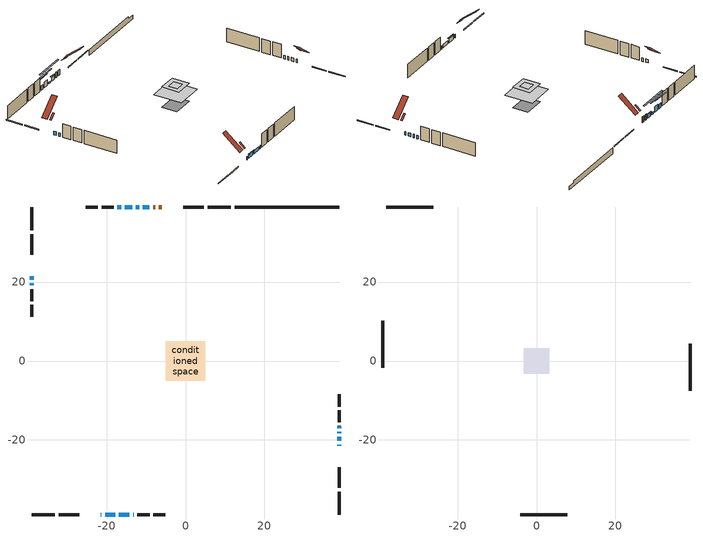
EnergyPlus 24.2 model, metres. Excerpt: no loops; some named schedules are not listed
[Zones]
conditioned space
 floor outside (Floor1 construction): -0.78,-0.78 -0.78,0.78 0.78,0.78 0.78,-0.78 z0.67
 floor adiabatic (AdiabaticFloorConstruction): -5.03,-5.03 -5.03,5.03 5.03,5.03 5.03,-5.03 z3.11
 floor foundation (Slab1 construction): -3.86,-2.79 -3.86,2.79 3.86,2.79 3.86,-2.79 z-1.4
 wall outside (RimJoist1 construction): 11.53,39.04 5.58,39.04 / -39.04,-39.04 -33.09,-39.04 / -39.04,39.04 -39.04,33.09 / 39.04,-39.04 39.04,-33.09 z0.67:0.97
 wall outside (RimJoist2 construction): 4.65,39.04 -0.6,39.04 / -32.16,-39.04 -26.91,-39.04 / -39.04,32.16 -39.04,26.91 / 39.04,-32.16 39.04,-26.91 z0.67:0.97
 wall outside (AdiabaticWallConstruction 1): -6.03,39.04 -6.77,39.04 / -7.69,39.04 -8.24,39.04 z0.67:2.7
 wall outside (AdiabaticWallConstruction): -21.48,-39.04 -21.31,-39.04 / 39.04,-21.48 39.04,-21.17 / -39.04,21.48 -39.04,20.61 / 39.04,-20.24 39.04,-19.22 / 39.04,-18.29 39.04,-17.99 / -16.89,-39.04 -14.21,-39.04 / -13.29,-39.04 -13.11,-39.04 / -39.04,19.68 -39.04,19.17 / 39.04,-17.06 39.04,-16.48 z0.67:1.89; -20.39,-39.04 -17.82,-39.04 z0.67:2.09; -9.16,39.04 -10.79,39.04 z0.67:2.12; -11.72,39.04 -12.61,39.04 z0.67:1.28; -13.54,39.04 -15.34,39.04 z0.67:2.7; -16.27,39.04 -17.26,39.04 z0.67:2.27
 wall outside (Wall1 construction): -18.19,39.04 -21.26,39.04 / -12.18,-39.04 -9.12,-39.04 / -39.04,18.24 -39.04,15.17 / 39.04,-15.55 39.04,-12.48 z0.67:5.55
 wall outside (Wall2 construction): -22.19,39.04 -25.27,39.04 / -8.19,-39.04 -5.1,-39.04 / -39.04,14.24 -39.04,11.16 / 39.04,-11.55 39.04,-8.47 z0.67:5.55
 wall foundation (FoundationWall1 construction): 12.46,39.04,-1.4 12.46,39.04,0.67 36.38,39.04,0.67 36.38,39.04,0 39.04,39.04,0 39.04,39.04,-1.4
 window (WindowConstruction 10): -21.48,-39.04 -21.32,-39.04 z0.67:1.89
 window (WindowConstruction 6): -20.39,-39.04 -17.82,-39.04 z0.67:2.09
 window (WindowConstruction 7): 39.04,-21.48 39.04,-21.17 z0.67:1.89
 window (WindowConstruction 8): -9.17,39.04 -10.79,39.04 z0.67:2.12
 window (WindowConstruction 9): -39.04,21.48 -39.04,20.61 z0.67:1.89
 window (WindowConstruction 12): 39.04,-20.24 39.04,-19.22 z0.67:1.89
 window (WindowConstruction 13): -11.72,39.04 -12.61,39.04 z0.67:1.28
 window (WindowConstruction 11): 39.04,-18.29 39.04,-17.99 z0.67:1.89
 window (WindowConstruction): -16.89,-39.04 -14.21,-39.04 z0.67:1.89
 window (WindowConstruction 1): -13.28,-39.04 -13.11,-39.04 z0.67:1.89
 window (WindowConstruction 2): -13.54,39.04 -15.34,39.04 z0.67:2.7
 window (WindowConstruction 3): -16.27,39.04 -17.26,39.04 z0.67:2.27
 window (WindowConstruction 4): -39.04,19.68 -39.04,19.17 z0.67:1.89
 window (WindowConstruction 5): 39.04,-17.06 39.04,-16.48 z0.67:1.89
 door (Door): -6.03,39.04 -6.77,39.04 z0.67:2.7
 door (Door 1): -7.7,39.04 -8.24,39.04 z0.67:2.7
 ceiling adiabatic (AdiabaticFloorConstruction): 5.03,-5.03 5.03,5.03 -5.03,5.03 -5.03,-5.03 z3.11
 roof outside (Roof3 construction): -5.1,39.04,5.55 -5.1,37.13,7.13 -4.48,37.13,7.13 -4.48,39.04,5.55; -22.41,-39.04,5.55 -22.41,-37.13,7.13 -23.03,-37.13,7.13 -23.03,-39.04,5.55; -39.04,22.41,5.55 -37.13,22.41,7.13 -37.13,23.03,7.13 -39.04,23.03,5.55; 39.04,-22.41,5.55 37.13,-22.41,7.13 37.13,-23.03,7.13 39.04,-23.03,5.55
attic - vented
 floor to conditioned space (Floor2 construction Reversed): -1.58,-1.58 -1.58,1.58 1.58,1.58 1.58,-1.58 z5.55
 floor to conditioned space (Floor3 construction Reversed): -3.17,-3.17 -3.17,3.17 3.17,3.17 3.17,-3.17 z5.55
 wall outside (Wall3 construction): -26.2,39.04 -38.11,39.04 / -4.18,-39.04 7.73,-39.04 / -39.04,10.23 -39.04,-1.68 / 39.04,-7.54 39.04,4.37 z0.67:5.55
 roof outside (Roof1 construction): -3.55,39.04,5.55 -3.55,32.82,10.72 -1.53,32.82,10.72 -1.53,39.04,5.55; -23.96,-39.04,5.55 -23.96,-32.82,10.72 -25.98,-32.82,10.72 -25.98,-39.04,5.55; -39.04,23.96,5.55 -32.82,23.96,10.72 -32.82,25.98,10.72 -39.04,25.98,5.55; 39.04,-23.96,5.55 32.82,-23.96,10.72 32.82,-25.98,10.72 39.04,-25.98,5.55
shading: -17.62,-39.04 -20.59,-39.04 -20.59,-39.45 -17.62,-39.45 z2.29; -10.99,39.04 -8.96,39.04 -8.96,39.45 -10.99,39.45 z2.32; -17.84,39.04 -6.49,39.04 -6.49,39.45 -17.84,39.45 z6.51; -17.98,39.04 -10.9,39.04 -10.9,39.45 -17.98,39.45 z5.34; -19.9,39.04 -13.63,39.04 -13.63,39.45 -19.9,39.45 z4.91
[Building]
Building 1: Terrain=Suburbs
[Site:Location]
Erieau AUT_ON: Latitude {deg}=42.25; Longitude {deg}=-81.9; Time Zone {hr}=-5; Elevation {m}=178; Keep Site Location Information=Yes
[Site:GroundTemperature:Shallow]
5.2292, 3.30147, 3.1471, 4.0619, 7.73432, 11.3896, 14.5586, 16.5661, 16.7366, 15.1039, 12.0157, 8.47254
[Site:WaterMainsTemperature]
Calculation Method=Schedule; Temperature Schedule=mains temperature schedule
[Material] Roughness=Rough; Thermal Absorptance=0.9
Name | Thickness {m} | Conductivity {W/m-K} | Density {kg/m3} | Specific Heat {J/kg-K} | Solar Absorptance | Visible Absorptance
asphalt or fiberglass shingles | 0.00635 | 0.162714 | 1121.4 | 1465.45 | 0.4 | 0.4
ceiling loosefill ins | 0.169333 | 0.0480833 | 16.02 | 1046.75 | 0.7 | 0.7
ceiling loosefill ins 1 | 0.423333 | 0.0480833 | 16.02 | 1046.75 | 0.7 | 0.7
ceiling stud and cavity | 0.1397 | 0.293839 | 65.682 | 1177.47 | 0.7 | 0.7
ceiling stud and cavity 1 | 0.1397 | 0.196865 | 65.682 | 1177.47 | 0.7 | 0.7
concrete 4.0 in. | 0.1016 | 1.803125 | 2242.8 | 837.4 | 0.7 | 0.7
concrete 8.0 in. | 0.2032 | 1.803125 | 2242.8 | 837.4 | 0.7 | 0.7
door material | 0.04445 | 0.0639163 | 512.64 | 1214.23 | 0.7 | 0.7
door material 1 | 0.04445 | 0.188738 | 512.64 | 1214.23 | 0.7 | 0.7
exterior vertical ins | 0.0598505 | 0.029427 | 32.04 | 1214.23 | 0.7 | 0.7
floor covering | 0.0127 | 0.0433444 | 54.468 | 1339.84 | 0.6 | 0.6
floor rigid ins; wall rigid ins | 0.512978 | 0.029427 | 32.04 | 1214.23 | 0.7 | 0.7
floor stud and cavity | 0.1397 | 0.414952 | 92.3553 | 1139.71 | 0.7 | 0.7
floor stud and cavity 1 | 0.1397 | 1.75129 | 37.0049 | 1207.88 | 0.7 | 0.7
furniture material conditioned space 1 | 0.1524 | 0.115458 | 640.8 | 1214.23 | 0.6 | 0.6
gypsum board | 0.0127 | 0.160291 | 801 | 837.4 | 0.6 | 0.6
gypsum board 1 | 0.0127 | 0.160291 | 801 | 837.4 | 0.7 | 0.7
osb sheathing 0.5 in. | 0.0127 | 0.115458 | 512.64 | 1214.23 | 0.7 | 0.7
osb sheathing 0.75 in. | 0.01905 | 0.115458 | 512.64 | 1214.23 | 0.7 | 0.7
osb sheathing 2.0 in. | 0.0508 | 0.115458 | 512.64 | 1214.23 | 0.7 | 0.7
rim joist rigid ins | 0.103632 | 0.029427 | 32.04 | 1214.23 | 0.7 | 0.7
rim joist stud and cavity | 0.0508 | 0.177588 | 50.32683 | 1063.81 | 0.6 | 0.6
rim joist stud and cavity 1 | 0.0508 | 0.501043 | 125.044 | 1163.47 | 0.6 | 0.6
roof stud and cavity | 0.0889 | 3.13264 | 78.34581 | 1123.46 | 0.7 | 0.7
wall stud and cavity | 0.1397 | 0.702165 | 139.0536 | 1170.24 | 0.7 | 0.7
wall stud and cavity 1 | 0.1397 | 0.0911936 | 139.0536 | 1170.24 | 0.7 | 0.7
wall stud and cavity 2 | 0.0889 | 6.1454 | 50.32683 | 1063.81 | 0.6 | 0.6
wall stud and cavity 3 | 0.0889 | 0.380278 | 52.3479 | 1209.89 | 0.7 | 0.7
wall stud and cavity 4 | 0.0889 | 0.391764 | 83.0341 | 1211.67 | 0.7 | 0.7
wood siding | 0.0254 | 0.102417 | 544.68 | 1172.36 | 0.84 | 0.84
wood siding 1 | 0.00254 | 0.102417 | 544.68 | 1172.36 | 0.84 | 0.84
wood siding 2; wood siding 3; wood siding 4 | 0.0254 | 0.102417 | 544.68 | 1172.36 | 0.7 | 0.7
[WindowMaterial:SimpleGlazingSystem]
Name | U-Factor {W/m2-K} | Solar Heat Gain Coefficient
WindowMaterial | 2.04805 | 0.61
WindowMaterial 1 | 2.4881 | 0.48
WindowMaterial 10 | 1.79595 | 0.45
WindowMaterial 11 | 5.19423 | 0.65
WindowMaterial 12 | 2.16843 | 0.44
WindowMaterial 13 | 2.52274 | 0.43
WindowMaterial 2 | 4.224432 | 0.68
WindowMaterial 3 | 2.25814 | 0.54
WindowMaterial 4 | 2.532388 | 0.41
WindowMaterial 5 | 2.44835 | 0.46
WindowMaterial 6 | 1.967427 | 0.65
WindowMaterial 7 | 5.87162 | 0.52
WindowMaterial 8 | 2.09178 | 0.59
WindowMaterial 9 | 2.26098 | 0.53
[Construction]
AdiabaticFloorConstruction: floor stud and cavity 1, floor rigid ins, osb sheathing 0.75 in., floor covering
AdiabaticWallConstruction: wood siding 3, wall rigid ins, wall stud and cavity 3, gypsum board
AdiabaticWallConstruction 1: wood siding 4, wall rigid ins, wall stud and cavity 3, gypsum board
Door: door material
Door 1: door material 1
Floor1 construction: floor stud and cavity, osb sheathing 0.75 in., floor covering
Floor2 construction Reversed: gypsum board, ceiling stud and cavity, ceiling loosefill ins
Floor3 construction Reversed: gypsum board, ceiling stud and cavity 1, ceiling loosefill ins 1
FoundationWall1 construction: concrete 8.0 in., gypsum board 1
furniture construction conditioned space 1: furniture material conditioned space 1
PartitionWallConstruction: gypsum board, wall stud and cavity 4, gypsum board
RimJoist1 construction: wood siding 2, rim joist stud and cavity
RimJoist2 construction: wood siding 2, rim joist rigid ins, osb sheathing 2.0 in., rim joist stud and cavity 1
Roof1 construction: asphalt or fiberglass shingles
Roof3 construction: asphalt or fiberglass shingles, osb sheathing 0.5 in., roof stud and cavity, gypsum board
Slab1 construction: concrete 4.0 in.
Wall1 construction: wood siding, osb sheathing 0.5 in., wall stud and cavity, gypsum board
Wall2 construction: wood siding, osb sheathing 0.5 in., wall stud and cavity 1, gypsum board
Wall3 construction: wood siding 1, wall stud and cavity 2
WindowConstruction: WindowMaterial
WindowConstruction 1: WindowMaterial 1
WindowConstruction 10: WindowMaterial 10
WindowConstruction 11: WindowMaterial 11
WindowConstruction 12: WindowMaterial 12
WindowConstruction 13: WindowMaterial 13
WindowConstruction 2: WindowMaterial 2
WindowConstruction 3: WindowMaterial 3
WindowConstruction 4: WindowMaterial 4
WindowConstruction 5: WindowMaterial 5
WindowConstruction 6: WindowMaterial 6
WindowConstruction 7: WindowMaterial 7
WindowConstruction 8: WindowMaterial 8
WindowConstruction 9: WindowMaterial 9
[Zone] Multiplier=1; Part of Total Floor Area=Yes
Name | Volume {m3}
attic - vented | 38.0178
conditioned space | 362
[Space]
Name | Zone | Volume {m3}
attic - vented 1 | attic - vented | 38.0178
conditioned space 1 | conditioned space | 362
[ZoneInfiltration:EffectiveLeakageArea]
infil attic - vented 1: Zone or Space=attic - vented 1; Schedule=Always On Discrete; Effective Air Leakage Area {cm2}=2412.48; Stack Coefficient=0.000699202; Wind Coefficient=1.78658e-05
[ZoneMixing]
whole house fan mix: Zone or Space=attic - vented; Schedule=Always On Continuous; Design Flow Rate Calculation Method=Flow/Zone; Design Flow Rate {m3/s}=0; Source Zone or Space=conditioned space
[SurfaceProperty:ExposedFoundationPerimeter]
Slab1: Exposed Perimeter Calculation Method=TotalExposedPerimeter; Total Exposed Perimeter {m}=26.58
[InternalMass] Zone or ZoneList=conditioned space; Space or SpaceList=conditioned space 1
Name | Construction | Surface Area {m2}
furniture mass conditioned space 1 | furniture construction conditioned space 1 | 58.6239
partition wall mass | PartitionWallConstruction | 146.56
[Lights]
interior lighting: Zone or ZoneList or Space or SpaceList=conditioned space 1; Schedule=interior lighting schedule; Design Level Calculation Method=LightingLevel; Lighting Level {W}=343.2; Return Air Fraction=0; Fraction Radiant=0.6; Fraction Visible=0.2; Fraction Replaceable=1
[People]
occupants: Zone or ZoneList or Space or SpaceList=conditioned space 1; Number of People Schedule=occupants schedule; Number of People Calculation Method=People; Number of People=3; Fraction Radiant=0.314171; Sensible Heat Fraction=0.56303; Activity Level Schedule=occupants activity schedule; Carbon Dioxide Generation Rate {m3/s-W}=0; Enable ASHRAE 55 Comfort Warnings=No; Mean Radiant Temperature Calculation Type=EnclosureAveraged
[ElectricEquipment] Zone or ZoneList or Space or SpaceList=conditioned space 1; Design Level Calculation Method=EquipmentLevel
Name | Schedule | Design Level {W} | Fraction Latent | Fraction Radiant | Fraction Lost
clothes dryer | clothes dryer schedule | 140.772 | 0.015 | 0.081 | 0.85
clothes washer | clothes washer schedule | 32.1985 | 0.03 | 0.162 | 0.7
cooking range | cooking range schedule | 215.147 | 0.08 | 0.432 | 0.2
dishwasher | dishwasher schedule | 66.8632 | 0.3 | 0.18 | 0.4
fridge | fridge schedule | 72.9452 | 0 | 0.6 | 0
mech vent bath fan 0 | mech vent bath fan 0 schedule | 50.2 | 0 | 0 | 1
mech vent house fan | mech vent house fan schedule | 0 | 0 | 0 | 1
mech vent house fan cfis | mech vent house fan cfis schedule | 0 | 0 | 0 | 0
misc plug loads | misc plug loads schedule | 494.7 | 0.045 | 0.513 | 0.1
whole house fan | Always On Discrete | 0 | 0 | 0 | 1
[OtherEquipment] Zone or ZoneList or Space or SpaceList=conditioned space 1; Design Level Calculation Method=EquipmentLevel
Name | Fuel Type | Schedule | Design Level {W} | Fraction Latent | Fraction Radiant | Fraction Lost
clothes dryer 1 | Electricity | clothes dryer schedule | 0 | 0.015 | 0.081 | 0.85
cooking range 1 | Electricity | cooking range schedule | 0 | 0.08 | 0.432 | 0.2
general water use latent | None | general water use schedule | 62.594 | 1 | 0 | 0
general water use sensible | None | general water use schedule | -61.6891 | 0 | 0.6 | 0
mech vent house fan latent load | None | Always On Discrete | 0 | 1 | 0 | 0
mech vent house fan sensible load | None | Always On Discrete | 0 | 0 | 0 | 0
water heater energy adjustment1 | NaturalGas | Always On Discrete | 0.01 | 0 | 0 | 1
[ZoneInfiltration:DesignFlowRate] Zone or ZoneList or Space or SpaceList=conditioned space 1; Schedule=Always On Discrete; Design Flow Rate Calculation Method=Flow/Zone; Design Flow Rate {m3/s}=0
infil flow; natural vent flow; whole house fan flow
[Foundation:Kiva]
Foundation Kiva 1: Initial Indoor Air Temperature {C}=18; Wall Height Above Grade {m}=0.669981; Wall Depth Below Slab {m}=0.2032; Custom Block Material Name 1=exterior vertical ins; Custom Block Depth 1 {m}=2.06999; Custom Block X Position 1 {m}=0.2159; Custom Block Z Position 1 {m}=0
[Foundation:Kiva:Settings]
Soil Conductivity {W/m-K}=0.849921; Soil Density {kg/m3}=1842.3; Soil Specific Heat {J/kg-K}=418.7; Ground Solar Absorptivity=0.9; Ground Thermal Absorptivity=0.9; Ground Surface Roughness {m}=0.03; Far-Field Width {m}=40; Deep-Ground Boundary Condition=ZeroFlux; Deep-Ground Depth {m}=40; Minimum Cell Dimension {m}=0.2; Maximum Cell Growth Coefficient=3; Simulation Timestep=Timestep
[Exterior:Lights]
exterior lighting: Schedule=exterior lighting schedule; Design Level {W}=75.6
[Schedule:Constant]
Name | Hourly Value
Always On Continuous; mech vent house fan schedule; mech vent house fan cfis schedule; Always On Discrete | 1
occupants activity schedule | 117.228
fridge schedule | 0
[Schedule:Week:Daily]
interior lighting schedule Week Rule - Jan1-Jan27: interior lighting schedule day, interior lighting schedule day, interior lighting schedule day, interior lighting schedule day, interior lighting schedule day, interior lighting schedule day, interior lighting schedule day, interior lighting schedule default day, interior lighting schedule default day, interior lighting schedule default day, interior lighting schedule default day, interior lighting schedule default day
interior lighting schedule Week Rule - Jan28-Feb3: interior lighting schedule day, interior lighting schedule day, interior lighting schedule day, interior lighting schedule day, interior lighting schedule day 1, interior lighting schedule day 1, interior lighting schedule day 1, interior lighting schedule default day, interior lighting schedule default day, interior lighting schedule default day, interior lighting schedule default day, interior lighting schedule default day
interior lighting schedule Week Rule - Feb4-Feb24: interior lighting schedule day 1, interior lighting schedule day 1, interior lighting schedule day 1, interior lighting schedule day 1, interior lighting schedule day 1, interior lighting schedule day 1, interior lighting schedule day 1, interior lighting schedule default day, interior lighting schedule default day, interior lighting schedule default day, interior lighting schedule default day, interior lighting schedule default day
interior lighting schedule Week Rule - Feb25-Mar3: interior lighting schedule day 1, interior lighting schedule day 1, interior lighting schedule day 1, interior lighting schedule day 1, interior lighting schedule day 2, interior lighting schedule day 2, interior lighting schedule day 2, interior lighting schedule default day, interior lighting schedule default day, interior lighting schedule default day, interior lighting schedule default day, interior lighting schedule default day
interior lighting schedule Week Rule - Mar4-Mar31: interior lighting schedule day 2, interior lighting schedule day 2, interior lighting schedule day 2, interior lighting schedule day 2, interior lighting schedule day 2, interior lighting schedule day 2, interior lighting schedule day 2, interior lighting schedule default day, interior lighting schedule default day, interior lighting schedule default day, interior lighting schedule default day, interior lighting schedule default day
interior lighting schedule Week Rule - Apr1-Apr28: interior lighting schedule day 3, interior lighting schedule day 3, interior lighting schedule day 3, interior lighting schedule day 3, interior lighting schedule day 3, interior lighting schedule day 3, interior lighting schedule day 3, interior lighting schedule default day, interior lighting schedule default day, interior lighting schedule default day, interior lighting schedule default day, interior lighting schedule default day
interior lighting schedule Week Rule - Apr29-May5: interior lighting schedule day 3, interior lighting schedule day 3, interior lighting schedule day 4, interior lighting schedule day 4, interior lighting schedule day 4, interior lighting schedule day 4, interior lighting schedule day 4, interior lighting schedule default day, interior lighting schedule default day, interior lighting schedule default day, interior lighting schedule default day, interior lighting schedule default day
interior lighting schedule Week Rule - May6-May26: interior lighting schedule day 4, interior lighting schedule day 4, interior lighting schedule day 4, interior lighting schedule day 4, interior lighting schedule day 4, interior lighting schedule day 4, interior lighting schedule day 4, interior lighting schedule default day, interior lighting schedule default day, interior lighting schedule default day, interior lighting schedule default day, interior lighting schedule default day
interior lighting schedule Week Rule - May27-Jun2: interior lighting schedule day 4, interior lighting schedule day 4, interior lighting schedule day 4, interior lighting schedule day 4, interior lighting schedule day 4, interior lighting schedule day 5, interior lighting schedule day 5, interior lighting schedule default day, interior lighting schedule default day, interior lighting schedule default day, interior lighting schedule default day, interior lighting schedule default day
interior lighting schedule Week Rule - Jun3-Jun30: interior lighting schedule day 5, interior lighting schedule day 5, interior lighting schedule day 5, interior lighting schedule day 5, interior lighting schedule day 5, interior lighting schedule day 5, interior lighting schedule day 5, interior lighting schedule default day, interior lighting schedule default day, interior lighting schedule default day, interior lighting schedule default day, interior lighting schedule default day
interior lighting schedule Week Rule - Jul1-Jul28: interior lighting schedule day 6, interior lighting schedule day 6, interior lighting schedule day 6, interior lighting schedule day 6, interior lighting schedule day 6, interior lighting schedule day 6, interior lighting schedule day 6, interior lighting schedule default day, interior lighting schedule default day, interior lighting schedule default day, interior lighting schedule default day, interior lighting schedule default day
interior lighting schedule Week Rule - Jul29-Aug4: interior lighting schedule day 6, interior lighting schedule day 6, interior lighting schedule day 6, interior lighting schedule day 7, interior lighting schedule day 7, interior lighting schedule day 7, interior lighting schedule day 7, interior lighting schedule default day, interior lighting schedule default day, interior lighting schedule default day, interior lighting schedule default day, interior lighting schedule default day
interior lighting schedule Week Rule - Aug5-Aug25: interior lighting schedule day 7, interior lighting schedule day 7, interior lighting schedule day 7, interior lighting schedule day 7, interior lighting schedule day 7, interior lighting schedule day 7, interior lighting schedule day 7, interior lighting schedule default day, interior lighting schedule default day, interior lighting schedule default day, interior lighting schedule default day, interior lighting schedule default day
interior lighting schedule Week Rule - Aug26-Sep1: interior lighting schedule day 7, interior lighting schedule day 7, interior lighting schedule day 7, interior lighting schedule day 7, interior lighting schedule day 7, interior lighting schedule day 7, interior lighting schedule day 8, interior lighting schedule default day, interior lighting schedule default day, interior lighting schedule default day, interior lighting schedule default day, interior lighting schedule default day
interior lighting schedule Week Rule - Sep2-Sep29: interior lighting schedule day 8, interior lighting schedule day 8, interior lighting schedule day 8, interior lighting schedule day 8, interior lighting schedule day 8, interior lighting schedule day 8, interior lighting schedule day 8, interior lighting schedule default day, interior lighting schedule default day, interior lighting schedule default day, interior lighting schedule default day, interior lighting schedule default day
interior lighting schedule Week Rule - Sep30-Oct6: interior lighting schedule day 8, interior lighting schedule day 9, interior lighting schedule day 9, interior lighting schedule day 9, interior lighting schedule day 9, interior lighting schedule day 9, interior lighting schedule day 9, interior lighting schedule default day, interior lighting schedule default day, interior lighting schedule default day, interior lighting schedule default day, interior lighting schedule default day
interior lighting schedule Week Rule - Oct7-Oct27: interior lighting schedule day 9, interior lighting schedule day 9, interior lighting schedule day 9, interior lighting schedule day 9, interior lighting schedule day 9, interior lighting schedule day 9, interior lighting schedule day 9, interior lighting schedule default day, interior lighting schedule default day, interior lighting schedule default day, interior lighting schedule default day, interior lighting schedule default day
interior lighting schedule Week Rule - Oct28-Nov3: interior lighting schedule day 9, interior lighting schedule day 9, interior lighting schedule day 9, interior lighting schedule day 9, interior lighting schedule day 10, interior lighting schedule day 10, interior lighting schedule day 10, interior lighting schedule default day, interior lighting schedule default day, interior lighting schedule default day, interior lighting schedule default day, interior lighting schedule default day
interior lighting schedule Week Rule - Nov4-Nov24: interior lighting schedule day 10, interior lighting schedule day 10, interior lighting schedule day 10, interior lighting schedule day 10, interior lighting schedule day 10, interior lighting schedule day 10, interior lighting schedule day 10, interior lighting schedule default day, interior lighting schedule default day, interior lighting schedule default day, interior lighting schedule default day, interior lighting schedule default day
interior lighting schedule Week Rule - Nov25-Dec1: interior lighting schedule day 10, interior lighting schedule day 10, interior lighting schedule day 10, interior lighting schedule day 10, interior lighting schedule day 10, interior lighting schedule day 10, interior lighting schedule day 11, interior lighting schedule default day, interior lighting schedule default day, interior lighting schedule default day, interior lighting schedule default day, interior lighting schedule default day
interior lighting schedule Week Rule - Dec2-Dec31: interior lighting schedule day 11, interior lighting schedule day 11, interior lighting schedule day 11, interior lighting schedule day 11, interior lighting schedule day 11, interior lighting schedule day 11, interior lighting schedule day 11, interior lighting schedule default day, interior lighting schedule default day, interior lighting schedule default day, interior lighting schedule default day, interior lighting schedule default day
occupants schedule Week Rule - Jan1-Dec31: occupants schedule day, occupants schedule day, occupants schedule day, occupants schedule day, occupants schedule day, occupants schedule day, occupants schedule day, occupants schedule default day, occupants schedule default day, occupants schedule default day, occupants schedule default day, occupants schedule default day
clothes dryer schedule Week Rule - Jan1-Dec31: clothes dryer schedule day, clothes dryer schedule day, clothes dryer schedule day, clothes dryer schedule day, clothes dryer schedule day, clothes dryer schedule day, clothes dryer schedule day, clothes dryer schedule default day, clothes dryer schedule default day, clothes dryer schedule default day, clothes dryer schedule default day, clothes dryer schedule default day
clothes washer schedule Week Rule - Jan1-Dec31: clothes washer schedule day, clothes washer schedule day, clothes washer schedule day, clothes washer schedule day, clothes washer schedule day, clothes washer schedule day, clothes washer schedule day, clothes washer schedule default day, clothes washer schedule default day, clothes washer schedule default day, clothes washer schedule default day, clothes washer schedule default day
cooking range schedule Week Rule - Jan1-Dec31: cooking range schedule day, cooking range schedule day, cooking range schedule day, cooking range schedule day, cooking range schedule day, cooking range schedule day, cooking range schedule day, cooking range schedule default day, cooking range schedule default day, cooking range schedule default day, cooking range schedule default day, cooking range schedule default day
dishwasher schedule Week Rule - Jan1-Dec31: dishwasher schedule day, dishwasher schedule day, dishwasher schedule day, dishwasher schedule day, dishwasher schedule day, dishwasher schedule day, dishwasher schedule day, dishwasher schedule default day, dishwasher schedule default day, dishwasher schedule default day, dishwasher schedule default day, dishwasher schedule default day
mech vent bath fan 0 schedule Week Rule - Jan1-Dec31: mech vent bath fan 0 schedule day, mech vent bath fan 0 schedule day, mech vent bath fan 0 schedule day, mech vent bath fan 0 schedule day, mech vent bath fan 0 schedule day, mech vent bath fan 0 schedule day, mech vent bath fan 0 schedule day, mech vent bath fan 0 schedule default day, mech vent bath fan 0 schedule default day, mech vent bath fan 0 schedule default day, mech vent bath fan 0 schedule default day, mech vent bath fan 0 schedule default day
misc plug loads schedule Week Rule - Jan1-Dec31: misc plug loads schedule day, misc plug loads schedule day, misc plug loads schedule day, misc plug loads schedule day, misc plug loads schedule day, misc plug loads schedule day, misc plug loads schedule day, misc plug loads schedule default day, misc plug loads schedule default day, misc plug loads schedule default day, misc plug loads schedule default day, misc plug loads schedule default day
general water use schedule Week Rule - Jan1-Dec31: general water use schedule day, general water use schedule day, general water use schedule day, general water use schedule day, general water use schedule day, general water use schedule day, general water use schedule day, general water use schedule default day, general water use schedule default day, general water use schedule default day, general water use schedule default day, general water use schedule default day
exterior lighting schedule Week Rule - Jan1-Jan27: exterior lighting schedule day, exterior lighting schedule day, exterior lighting schedule day, exterior lighting schedule day, exterior lighting schedule day, exterior lighting schedule day, exterior lighting schedule day, exterior lighting schedule default day, exterior lighting schedule default day, exterior lighting schedule default day, exterior lighting schedule default day, exterior lighting schedule default day
exterior lighting schedule Week Rule - Jan28-Feb3: exterior lighting schedule day, exterior lighting schedule day, exterior lighting schedule day, exterior lighting schedule day, exterior lighting schedule day 1, exterior lighting schedule day 1, exterior lighting schedule day 1, exterior lighting schedule default day, exterior lighting schedule default day, exterior lighting schedule default day, exterior lighting schedule default day, exterior lighting schedule default day
exterior lighting schedule Week Rule - Feb4-Feb24: exterior lighting schedule day 1, exterior lighting schedule day 1, exterior lighting schedule day 1, exterior lighting schedule day 1, exterior lighting schedule day 1, exterior lighting schedule day 1, exterior lighting schedule day 1, exterior lighting schedule default day, exterior lighting schedule default day, exterior lighting schedule default day, exterior lighting schedule default day, exterior lighting schedule default day
exterior lighting schedule Week Rule - Feb25-Mar3: exterior lighting schedule day 1, exterior lighting schedule day 1, exterior lighting schedule day 1, exterior lighting schedule day 1, exterior lighting schedule day 2, exterior lighting schedule day 2, exterior lighting schedule day 2, exterior lighting schedule default day, exterior lighting schedule default day, exterior lighting schedule default day, exterior lighting schedule default day, exterior lighting schedule default day
exterior lighting schedule Week Rule - Mar4-Mar31: exterior lighting schedule day 2, exterior lighting schedule day 2, exterior lighting schedule day 2, exterior lighting schedule day 2, exterior lighting schedule day 2, exterior lighting schedule day 2, exterior lighting schedule day 2, exterior lighting schedule default day, exterior lighting schedule default day, exterior lighting schedule default day, exterior lighting schedule default day, exterior lighting schedule default day
exterior lighting schedule Week Rule - Apr1-Apr28: exterior lighting schedule day 3, exterior lighting schedule day 3, exterior lighting schedule day 3, exterior lighting schedule day 3, exterior lighting schedule day 3, exterior lighting schedule day 3, exterior lighting schedule day 3, exterior lighting schedule default day, exterior lighting schedule default day, exterior lighting schedule default day, exterior lighting schedule default day, exterior lighting schedule default day
exterior lighting schedule Week Rule - Apr29-May5: exterior lighting schedule day 3, exterior lighting schedule day 3, exterior lighting schedule day 4, exterior lighting schedule day 4, exterior lighting schedule day 4, exterior lighting schedule day 4, exterior lighting schedule day 4, exterior lighting schedule default day, exterior lighting schedule default day, exterior lighting schedule default day, exterior lighting schedule default day, exterior lighting schedule default day
exterior lighting schedule Week Rule - May6-May26: exterior lighting schedule day 4, exterior lighting schedule day 4, exterior lighting schedule day 4, exterior lighting schedule day 4, exterior lighting schedule day 4, exterior lighting schedule day 4, exterior lighting schedule day 4, exterior lighting schedule default day, exterior lighting schedule default day, exterior lighting schedule default day, exterior lighting schedule default day, exterior lighting schedule default day
exterior lighting schedule Week Rule - May27-Jun2: exterior lighting schedule day 4, exterior lighting schedule day 4, exterior lighting schedule day 4, exterior lighting schedule day 4, exterior lighting schedule day 4, exterior lighting schedule day 5, exterior lighting schedule day 5, exterior lighting schedule default day, exterior lighting schedule default day, exterior lighting schedule default day, exterior lighting schedule default day, exterior lighting schedule default day
exterior lighting schedule Week Rule - Jun3-Jun30: exterior lighting schedule day 5, exterior lighting schedule day 5, exterior lighting schedule day 5, exterior lighting schedule day 5, exterior lighting schedule day 5, exterior lighting schedule day 5, exterior lighting schedule day 5, exterior lighting schedule default day, exterior lighting schedule default day, exterior lighting schedule default day, exterior lighting schedule default day, exterior lighting schedule default day
exterior lighting schedule Week Rule - Jul1-Jul28: exterior lighting schedule day 6, exterior lighting schedule day 6, exterior lighting schedule day 6, exterior lighting schedule day 6, exterior lighting schedule day 6, exterior lighting schedule day 6, exterior lighting schedule day 6, exterior lighting schedule default day, exterior lighting schedule default day, exterior lighting schedule default day, exterior lighting schedule default day, exterior lighting schedule default day
exterior lighting schedule Week Rule - Jul29-Aug4: exterior lighting schedule day 6, exterior lighting schedule day 6, exterior lighting schedule day 6, exterior lighting schedule day 7, exterior lighting schedule day 7, exterior lighting schedule day 7, exterior lighting schedule day 7, exterior lighting schedule default day, exterior lighting schedule default day, exterior lighting schedule default day, exterior lighting schedule default day, exterior lighting schedule default day
exterior lighting schedule Week Rule - Aug5-Aug25: exterior lighting schedule day 7, exterior lighting schedule day 7, exterior lighting schedule day 7, exterior lighting schedule day 7, exterior lighting schedule day 7, exterior lighting schedule day 7, exterior lighting schedule day 7, exterior lighting schedule default day, exterior lighting schedule default day, exterior lighting schedule default day, exterior lighting schedule default day, exterior lighting schedule default day
exterior lighting schedule Week Rule - Aug26-Sep1: exterior lighting schedule day 7, exterior lighting schedule day 7, exterior lighting schedule day 7, exterior lighting schedule day 7, exterior lighting schedule day 7, exterior lighting schedule day 7, exterior lighting schedule day 8, exterior lighting schedule default day, exterior lighting schedule default day, exterior lighting schedule default day, exterior lighting schedule default day, exterior lighting schedule default day
exterior lighting schedule Week Rule - Sep2-Sep29: exterior lighting schedule day 8, exterior lighting schedule day 8, exterior lighting schedule day 8, exterior lighting schedule day 8, exterior lighting schedule day 8, exterior lighting schedule day 8, exterior lighting schedule day 8, exterior lighting schedule default day, exterior lighting schedule default day, exterior lighting schedule default day, exterior lighting schedule default day, exterior lighting schedule default day
[Schedule:Year]
interior lighting schedule: interior lighting schedule Week Rule - Jan1-Jan27, 1, 1, 1, 27, interior lighting schedule Week Rule - Jan28-Feb3, 1, 28, 2, 3, interior lighting schedule Week Rule - Feb4-Feb24, 2, 4, 2, 24, interior lighting schedule Week Rule - Feb25-Mar3, 2, 25, 3, 3, interior lighting schedule Week Rule - Mar4-Mar31, 3, 4, 3, 31, interior lighting schedule Week Rule - Apr1-Apr28, 4, 1, 4, 28, interior lighting schedule Week Rule - Apr29-May5, 4, 29, 5, 5, interior lighting schedule Week Rule - May6-May26, 5, 6, 5, 26, interior lighting schedule Week Rule - May27-Jun2, 5, 27, 6, 2, interior lighting schedule Week Rule - Jun3-Jun30, 6, 3, 6, 30, interior lighting schedule Week Rule - Jul1-Jul28, 7, 1, 7, 28, interior lighting schedule Week Rule - Jul29-Aug4, 7, 29, 8, 4, interior lighting schedule Week Rule - Aug5-Aug25, 8, 5, 8, 25, interior lighting schedule Week Rule - Aug26-Sep1, 8, 26, 9, 1, interior lighting schedule Week Rule - Sep2-Sep29, 9, 2, 9, 29, interior lighting schedule Week Rule - Sep30-Oct6, 9, 30, 10, 6, interior lighting schedule Week Rule - Oct7-Oct27, 10, 7, 10, 27, interior lighting schedule Week Rule - Oct28-Nov3, 10, 28, 11, 3, interior lighting schedule Week Rule - Nov4-Nov24, 11, 4, 11, 24, interior lighting schedule Week Rule - Nov25-Dec1, 11, 25, 12, 1, interior lighting schedule Week Rule - Dec2-Dec31, 12, 2, 12, 31
occupants schedule: occupants schedule Week Rule - Jan1-Dec31, 1, 1, 12, 31
clothes dryer schedule: clothes dryer schedule Week Rule - Jan1-Dec31, 1, 1, 12, 31
clothes washer schedule: clothes washer schedule Week Rule - Jan1-Dec31, 1, 1, 12, 31
cooking range schedule: cooking range schedule Week Rule - Jan1-Dec31, 1, 1, 12, 31
dishwasher schedule: dishwasher schedule Week Rule - Jan1-Dec31, 1, 1, 12, 31
mech vent bath fan 0 schedule: mech vent bath fan 0 schedule Week Rule - Jan1-Dec31, 1, 1, 12, 31
misc plug loads schedule: misc plug loads schedule Week Rule - Jan1-Dec31, 1, 1, 12, 31
general water use schedule: general water use schedule Week Rule - Jan1-Dec31, 1, 1, 12, 31
exterior lighting schedule: exterior lighting schedule Week Rule - Jan1-Jan27, 1, 1, 1, 27, exterior lighting schedule Week Rule - Jan28-Feb3, 1, 28, 2, 3, exterior lighting schedule Week Rule - Feb4-Feb24, 2, 4, 2, 24, exterior lighting schedule Week Rule - Feb25-Mar3, 2, 25, 3, 3, exterior lighting schedule Week Rule - Mar4-Mar31, 3, 4, 3, 31, exterior lighting schedule Week Rule - Apr1-Apr28, 4, 1, 4, 28, exterior lighting schedule Week Rule - Apr29-May5, 4, 29, 5, 5, exterior lighting schedule Week Rule - May6-May26, 5, 6, 5, 26, exterior lighting schedule Week Rule - May27-Jun2, 5, 27, 6, 2, exterior lighting schedule Week Rule - Jun3-Jun30, 6, 3, 6, 30, exterior lighting schedule Week Rule - Jul1-Jul28, 7, 1, 7, 28, exterior lighting schedule Week Rule - Jul29-Aug4, 7, 29, 8, 4, exterior lighting schedule Week Rule - Aug5-Aug25, 8, 5, 8, 25, exterior lighting schedule Week Rule - Aug26-Sep1, 8, 26, 9, 1, exterior lighting schedule Week Rule - Sep2-Sep29, 9, 2, 9, 29, exterior lighting schedule Week Rule - Sep30-Oct6, 9, 30, 10, 6, exterior lighting schedule Week Rule - Oct7-Oct27, 10, 7, 10, 27, exterior lighting schedule Week Rule - Oct28-Nov3, 10, 28, 11, 3, exterior lighting schedule Week Rule - Nov4-Nov24, 11, 4, 11, 24, exterior lighting schedule Week Rule - Nov25-Dec1, 11, 25, 12, 1, exterior lighting schedule Week Rule - Dec2-Dec31, 12, 2, 12, 31
[Schedule:Compact]
mains temperature schedule: Through: 01/01, For: AllDays, Until: 24:00, 8.89333, Through: 01/02, For: AllDays, Until: 24:00, 8.82722, Through: 01/03, For: AllDays, Until: 24:00, 8.76167, Through: 01/04, For: AllDays, Until: 24:00, 8.69778, Through: 01/05, For: AllDays, Until: 24:00, 8.635, Through: 01/06, For: AllDays, Until: 24:00, 8.57333, Through: 01/07, For: AllDays, Until: 24:00, 8.51333, Through: 01/08, For: AllDays, Until: 24:00, 8.455, Through: 01/09, For: AllDays, Until: 24:00, 8.39778, Through: 01/10, For: AllDays, Until: 24:00, 8.34167, Through: 01/11, For: AllDays, Until: 24:00, 8.28722, Through: 01/12, For: AllDays, Until: 24:00, 8.23444, Through: 01/13, For: AllDays, Until: 24:00, 8.18278, Through: 01/14, For: AllDays, Until: 24:00, 8.13222, Through: 01/15, For: AllDays, Until: 24:00, 8.08389, Through: 01/16, For: AllDays, Until: 24:00, 8.03667, Through: 01/17, For: AllDays, Until: 24:00, 7.99111, Through: 01/18, For: AllDays, Until: 24:00, 7.94667, Through: 01/19, For: AllDays, Until: 24:00, 7.90389, Through: 01/20, For: AllDays, Until: 24:00, 7.86278, Through: 01/21, For: AllDays, Until: 24:00, 7.82333, Through: 01/22, For: AllDays, Until: 24:00, 7.78556, Through: 01/23, For: AllDays, Until: 24:00, 7.74889, Through: 01/24, For: AllDays, Until: 24:00, 7.71444, Through: 01/25, For: AllDays, Until: 24:00, 7.68111, Through: 01/26, For: AllDays, Until: 24:00, 7.64944, Through: 01/27, For: AllDays, Until: 24:00, 7.61944, Through: 01/28, For: AllDays, Until: 24:00, 7.59111, Through: 01/29, For: AllDays, Until: 24:00, 7.56444, Through: 01/30, For: AllDays, Until: 24:00, 7.53944, Through: 01/31, For: AllDays, Until: 24:00, 7.51611, Through: 02/01, For: AllDays, Until: 24:00, 7.49444, Through: 02/02, For: AllDays, Until: 24:00, 7.47389, Through: 02/03, For: AllDays, Until: 24:00, 7.45556, Through: 02/04, For: AllDays, Until: 24:00, 7.43889, Through: 02/05, For: AllDays, Until: 24:00, 7.42389, Through: 02/06, For: AllDays, Until: 24:00, 7.41056, Through: 02/07, For: AllDays, Until: 24:00, 7.39889, Through: 02/08, For: AllDays, Until: 24:00, 7.38833, Through: 02/09, For: AllDays, Until: 24:00, 7.38, Through: 02/10, For: AllDays, Until: 24:00, 7.37389, Through: 02/11, For: AllDays, Until: 24:00, 7.36889, Through: 02/12, For: AllDays, Until: 24:00, 7.36556, Through: 02/13, For: AllDays, Until: 24:00, 7.36389, Through: 02/14, For: AllDays, Until: 24:00, 7.36389, Through: 02/15, For: AllDays, Until: 24:00, 7.36611, Through: 02/16, For: AllDays, Until: 24:00, 7.36944, Through: 02/17, For: AllDays, Until: 24:00, 7.375, Through: 02/18, For: AllDays, Until: 24:00, 7.38167, Through: 02/19, For: AllDays, Until: 24:00, 7.39056, Through: 02/20, For: AllDays, Until: 24:00, 7.40056, Through: 02/21, For: AllDays, Until: 24:00, 7.41278, Through: 02/22, For: AllDays, Until: 24:00, 7.42667, Through: 02/23, For: AllDays, Until: 24:00, 7.44222, Through: 02/24, For: AllDays, Until: 24:00, 7.45889, Through: 02/25, For: AllDays, Until: 24:00, 7.47778, Through: 02/26, For: AllDays, Until: 24:00, 7.49833, Through: 02/27, For: AllDays, Until: 24:00, 7.52056, Through: 02/28, For: AllDays, Until: 24:00, 7.54444, Through: 03/01, For: AllDays, Until: 24:00, 7.56944, Through: 03/02, For: AllDays, Until: 24:00, 7.59667, Through: 03/03, For: AllDays, Until: 24:00, 7.62556, Through: 03/04, For: AllDays, Until: 24:00, 7.65556, Through: 03/05, For: AllDays, Until: 24:00, 7.68778, Through: 03/06, For: AllDays, Until: 24:00, 7.72111, Through: 03/07, For: AllDays, Until: 24:00, 7.75611, Through: 03/08, For: AllDays, Until: 24:00, 7.79278, Through: 03/09, For: AllDays, Until: 24:00, 7.83111, Through: 03/10, For: AllDays, Until: 24:00, 7.87111, Through: 03/11, For: AllDays, Until: 24:00, 7.91222, Through: 03/12, For: AllDays, Until: 24:00, 7.95556, Through: 03/13, For: AllDays, Until: 24:00, 8, Through: 03/14, For: AllDays, Until: 24:00, 8.04556, Through: 03/15, For: AllDays, Until: 24:00, 8.09333, Through: 03/16, For: AllDays, Until: 24:00, 8.14222, Through: 03/17, For: AllDays, Until: 24:00, 8.19278, Through: 03/18, For: AllDays, Until: 24:00, 8.24444, Through: 03/19, For: AllDays, Until: 24:00, 8.29778, Through: 03/20, For: AllDays, Until: 24:00, 8.35278, Through: 03/21, For: AllDays, Until: 24:00, 8.40889, Through: 03/22, For: AllDays, Until: 24:00, 8.46611, Through: 03/23, For: AllDays, Until: 24:00, 8.52556, Through: 03/24, For: AllDays, Until: 24:00, 8.58556, Through: 03/25, For: AllDays, Until: 24:00, 8.64722, Through: 03/26, For: AllDays, Until: 24:00, 8.71, Through: 03/27, For: AllDays, Until: 24:00, 8.77444, Through: 03/28, For: AllDays, Until: 24:00, 8.84, Through: 03/29, For: AllDays, Until: 24:00, 8.90667, Through: 03/30, For: AllDays, Until: 24:00, 8.975, Through: 03/31, For: AllDays, Until: 24:00, 9.04389, Through: 04/01, For: AllDays, Until: 24:00, 9.11444, Through: 04/02, For: AllDays, Until: 24:00, 9.18611, Through: 04/03, For: AllDays, Until: 24:00, 9.25889, Through: 04/04, For: AllDays, Until: 24:00, 9.33278, Through: 04/05, For: AllDays, Until: 24:00, 9.40833, Through: 04/06, For: AllDays, Until: 24:00, 9.48444, Through: 04/07, For: AllDays, Until: 24:00, 9.56167, Through: 04/08, For: AllDays, Until: 24:00, 9.64, Through: 04/09, For: AllDays, Until: 24:00, 9.71889, Through: 04/10, For: AllDays, Until: 24:00, 9.79944, Through: 04/11, For: AllDays, Until: 24:00, 9.88056, Through: 04/12, For: AllDays, Until: 24:00, 9.96333, Through: 04/13, For: AllDays, Until: 24:00, 10.0461, Through: 04/14, For: AllDays, Until: 24:00, 10.1306, Through: 04/15, For: AllDays, Until: 24:00, 10.2156, Through: 04/16, For: AllDays, Until: 24:00, 10.3011, Through: 04/17, For: AllDays, Until: 24:00, 10.3878, Through: 04/18, For: AllDays, Until: 24:00, 10.4756, Through: 04/19, For: AllDays, Until: 24:00, 10.5639, Through: 04/20, For: AllDays, Until: 24:00, 10.6528, Through: 04/21, For: AllDays, Until: 24:00, 10.7422, Through: 04/22, For: AllDays, Until: 24:00, 10.8328, Through: 04/23, For: AllDays, Until: 24:00, 10.9239, Through: 04/24, For: AllDays, Until: 24:00, 11.0156, Through: 04/25, For: AllDays, Until: 24:00, 11.1083, Through: 04/26, For: AllDays, Until: 24:00, 11.2011, Through: 04/27, For: AllDays, Until: 24:00, 11.295, Through: 04/28, For: AllDays, Until: 24:00, 11.3889, Through: 04/29, For: AllDays, Until: 24:00, 11.4833, Through: 04/30, For: AllDays, Until: 24:00, 11.5783, Through: 05/01, For: AllDays, Until: 24:00, 11.6739, Through: 05/02, For: AllDays, Until: 24:00, 11.77, Through: 05/03, For: AllDays, Until: 24:00, 11.8661, Through: 05/04, For: AllDays, Until: 24:00, 11.9633, Through: 05/05, For: AllDays, Until: 24:00, 12.06, Through: 05/06, For: AllDays, Until: 24:00, 12.1578, Through: 05/07, For: AllDays, Until: 24:00, 12.255, Through: 05/08, For: AllDays, Until: 24:00, 12.3533, Through: 05/09, For: AllDays, Until: 24:00, 12.4511, Through: 05/10, For: AllDays, Until: 24:00, 12.5494, Through: 05/11, For: AllDays, Until: 24:00, 12.6483, Through: 05/12, For: AllDays, Until: 24:00, 12.7467, Through: 05/13, For: AllDays, Until: 24:00, 12.8456, Through: 05/14, For: AllDays, Until: 24:00, 12.9444, Through: 05/15, For: AllDays, Until: 24:00, 13.0433, Through: 05/16, For: AllDays, Until: 24:00, 13.1422, Through: 05/17, For: AllDays, Until: 24:00, 13.2411, Through: 05/18, For: AllDays, Until: 24:00, 13.34, Through: 05/19, For: AllDays, Until: 24:00, 13.4383, Through: 05/20, For: AllDays, Until: 24:00, 13.5372, Through: 05/21, For: AllDays, Until: 24:00, 13.6356, Through: 05/22, For: AllDays, Until: 24:00, 13.7339, Through: 05/23, For: AllDays, Until: 24:00, 13.8322, Through: 05/24, For: AllDays, Until: 24:00, 13.9306, Through: 05/25, For: AllDays, Until: 24:00, 14.0283, Through: 05/26, For: AllDays, Until: 24:00, 14.1256, Through: 05/27, For: AllDays, Until: 24:00, 14.2228, Through: 05/28, For: AllDays, Until: 24:00, 14.3194, Through: 05/29, For: AllDays, Until: 24:00, 14.4161, Through: 05/30, For: AllDays, Until: 24:00, 14.5122, Through: 05/31, For: AllDays, Until: 24:00, 14.6078, Through: 06/01, For: AllDays, Until: 24:00, 14.7033, Through: 06/02, For: AllDays, Until: 24:00, 14.7978, Through: 06/03, For: AllDays, Until: 24:00, 14.8922, Through: 06/04, For: AllDays, Until: 24:00, 14.9861, Through: 06/05, For: AllDays, Until: 24:00, 15.0789, Through: 06/06, For: AllDays, Until: 24:00, 15.1717, Through: 06/07, For: AllDays, Until: 24:00, 15.2639, Through: 06/08, For: AllDays, Until: 24:00, 15.355, Through: 06/09, For: AllDays, Until: 24:00, 15.4456, Through: 06/10, For: AllDays, Until: 24:00, 15.5356, Through: 06/11, For: AllDays, Until: 24:00, 15.625, Through: 06/12, For: AllDays, Until: 24:00, 15.7139, Through: 06/13, For: AllDays, Until: 24:00, 15.8017, Through: 06/14, For: AllDays, Until: 24:00, 15.8883, Through: 06/15, For: AllDays, Until: 24:00, 15.9744, Through: 06/16, For: AllDays, Until: 24:00, 16.06, Through: 06/17, For: AllDays, Until: 24:00, 16.1444, Through: 06/18, For: AllDays, Until: 24:00, 16.2278, Through: 06/19, For: AllDays, Until: 24:00, 16.3106, Through: 06/20, For: AllDays, Until: 24:00, 16.3922, Through: 06/21, For: AllDays, Until: 24:00, 16.4728, Through: 06/22, For: AllDays, Until: 24:00, 16.5522, Through: 06/23, For: AllDays, Until: 24:00, 16.6311, Through: 06/24, For: AllDays, Until: 24:00, 16.7089, Through: 06/25, For: AllDays, Until: 24:00, 16.7856, Through: 06/26, For: AllDays, Until: 24:00, 16.8606, Through: 06/27, For: AllDays, Until: 24:00, 16.935, Through: 06/28, For: AllDays, Until: 24:00, 17.0083, Through: 06/29, For: AllDays, Until: 24:00, 17.0806, Through: 06/30, For: AllDays, Until: 24:00, 17.1511, Through: 07/01, For: AllDays, Until: 24:00, 17.2211, Through: 07/02, For: AllDays, Until: 24:00, 17.2894, Through: 07/03, For: AllDays, Until: 24:00, 17.3567, Through: 07/04, For: AllDays, Until: 24:00, 17.4228, Through: 07/05, For: AllDays, Until: 24:00, 17.4878, Through: 07/06, For: AllDays, Until: 24:00, 17.5511, Through: 07/07, For: AllDays, Until: 24:00, 17.6133, Through: 07/08, For: AllDays, Until: 24:00, 17.6739, Through: 07/09, For: AllDays, Until: 24:00, 17.7333, Through: 07/10, For: AllDays, Until: 24:00, 17.7911, Through: 07/11, For: AllDays, Until: 24:00, 17.8478, Through: 07/12, For: AllDays, Until: 24:00, 17.9033, Through: 07/13, For: AllDays, Until: 24:00, 17.9572, Through: 07/14, For: AllDays, Until: 24:00, 18.0094, Through: 07/15, For: AllDays, Until: 24:00, 18.0606, Through: 07/16, For: AllDays, Until: 24:00, 18.11, Through: 07/17, For: AllDays, Until: 24:00, 18.1578, Through: 07/18, For: AllDays, Until: 24:00, 18.2044, Through: 07/19, For: AllDays, Until: 24:00, 18.2494, Through: 07/20, For: AllDays, Until: 24:00, 18.2928, Through: 07/21, For: AllDays, Until: 24:00, 18.335, Through: 07/22, For: AllDays, Until: 24:00, 18.3756, Through: 07/23, For: AllDays, Until: 24:00, 18.4139, Through: 07/24, For: AllDays, Until: 24:00, 18.4517, Through: 07/25, For: AllDays, Until: 24:00, 18.4872, Through: 07/26, For: AllDays, Until: 24:00, 18.5211, Through: 07/27, For: AllDays, Until: 24:00, 18.5539, Through: 07/28, For: AllDays, Until: 24:00, 18.5844, Through: 07/29, For: AllDays, Until: 24:00, 18.6139, Through: 07/30, For: AllDays, Until: 24:00, 18.6417, Through: 07/31, For: AllDays, Until: 24:00, 18.6678, Through: 08/01, For: AllDays, Until: 24:00, 18.6917, Through: 08/02, For: AllDays, Until: 24:00, 18.7144, Through: 08/03, For: AllDays, Until: 24:00, 18.7356, Through: 08/04, For: AllDays, Until: 24:00, 18.755, Through: 08/05, For: AllDays, Until: 24:00, 18.7728, Through: 08/06, For: AllDays, Until: 24:00, 18.7889, Through: 08/07, For: AllDays, Until: 24:00, 18.8028, Through: 08/08, For: AllDays, Until: 24:00, 18.8156, Through: 08/09, For: AllDays, Until: 24:00, 18.8267, Through: 08/10, For: AllDays, Until: 24:00, 18.8361, Through: 08/11, For: AllDays, Until: 24:00, 18.8433, Through: 08/12, For: AllDays, Until: 24:00, 18.8494, Through: 08/13, For: AllDays, Until: 24:00, 18.8533, Through: 08/14, For: AllDays, Until: 24:00, 18.8561, Through: 08/15, For: AllDays, Until: 24:00, 18.8567, Through: 08/16, For: AllDays, Until: 24:00, 18.8561, Through: 08/17, For: AllDays, Until: 24:00, 18.8533, Through: 08/18, For: AllDays, Until: 24:00, 18.8489, Through: 08/19, For: AllDays, Until: 24:00, 18.8428, Through: 08/20, For: AllDays, Until: 24:00, 18.835, Through: 08/21, For: AllDays, Until: 24:00, 18.8256, Through: 08/22, For: AllDays, Until: 24:00, 18.8144, Through: 08/23, For: AllDays, Until: 24:00, 18.8017, Through: 08/24, For: AllDays, Until: 24:00, 18.7872, Through: 08/25, For: AllDays, Until: 24:00, 18.7711, Through: 08/26, For: AllDays, Until: 24:00, 18.7533, Through: 08/27, For: AllDays, Until: 24:00, 18.7339, Through: 08/28, For: AllDays, Until: 24:00, 18.7128, Through: 08/29, For: AllDays, Until: 24:00, 18.69, Through: 08/30, For: AllDays, Until: 24:00, 18.6656, Through: 08/31, For: AllDays, Until: 24:00, 18.6394, Through: 09/01, For: AllDays, Until: 24:00, 18.6117, Through: 09/02, For: AllDays, Until: 24:00, 18.5822, Through: 09/03, For: AllDays, Until: 24:00, 18.5511, Through: 09/04, For: AllDays, Until: 24:00, 18.5183, Through: 09/05, For: AllDays, Until: 24:00, 18.4839, Through: 09/06, For: AllDays, Until: 24:00, 18.4483, Through: 09/07, For: AllDays, Until: 24:00, 18.4111, Through: 09/08, For: AllDays, Until: 24:00, 18.3717, Through: 09/09, For: AllDays, Until: 24:00, 18.3311, Through: 09/10, For: AllDays, Until: 24:00, 18.2894, Through: 09/11, For: AllDays, Until: 24:00, 18.2456, Through: 09/12, For: AllDays, Until: 24:00, 18.2006, Through: 09/13, For: AllDays, Until: 24:00, 18.1539, Through: 09/14, For: AllDays, Until: 24:00, 18.1056, Through: 09/15, For: AllDays, Until: 24:00, 18.0561, Through: 09/16, For: AllDays, Until: 24:00, 18.005, Through: 09/17, For: AllDays, Until: 24:00, 17.9528, Through: 09/18, For: AllDays, Until: 24:00, 17.8983, Through: 09/19, For: AllDays, Until: 24:00, 17.8433, Through: 09/20, For: AllDays, Until: 24:00, 17.7867, Through: 09/21, For: AllDays, Until: 24:00, 17.7283, Through: 09/22, For: AllDays, Until: 24:00, 17.6689, Through: 09/23, For: AllDays, Until: 24:00, 17.6078, Through: 09/24, For: AllDays, Until: 24:00, 17.5456, Through: 09/25, For: AllDays, Until: 24:00, 17.4822, Through: 09/26, For: AllDays, Until: 24:00, 17.4172, Through: 09/27, For: AllDays, Until: 24:00, 17.3511, Through: 09/28, For: AllDays, Until: 24:00, 17.2839, Through: 09/29, For: AllDays, Until: 24:00, 17.215, Through: 09/30, For: AllDays, Until: 24:00, 17.1456, Through: 10/01, For: AllDays, Until: 24:00, 17.0744, Through: 10/02, For: AllDays, Until: 24:00, 17.0022, Through: 10/03, For: AllDays, Until: 24:00, 16.9289, Through: 10/04, For: AllDays, Until: 24:00, 16.8544, Through: 10/05, For: AllDays, Until: 24:00, 16.7789, Through: 10/06, For: AllDays, Until: 24:00, 16.7022, Through: 10/07, For: AllDays, Until: 24:00, 16.6244, Through: 10/08, For: AllDays, Until: 24:00, 16.5456, Through: 10/09, For: AllDays, Until: 24:00, 16.4661, Through: 10/10, For: AllDays, Until: 24:00, 16.385, Through: 10/11, For: AllDays, Until: 24:00, 16.3033, Through: 10/12, For: AllDays, Until: 24:00, 16.2206, Through: 10/13, For: AllDays, Until: 24:00, 16.1372, Through: 10/14, For: AllDays, Until: 24:00, 16.0528, Through: 10/15, For: AllDays, Until: 24:00, 15.9672, Through: 10/16, For: AllDays, Until: 24:00, 15.8811, Through: 10/17, For: AllDays, Until: 24:00, 15.7939, Through: 10/18, For: AllDays, Until: 24:00, 15.7061, Through: 10/19, For: AllDays, Until: 24:00, 15.6172, Through: 10/20, For: AllDays, Until: 24:00, 15.5283, Through: 10/21, For: AllDays, Until: 24:00, 15.4383, Through: 10/22, For: AllDays, Until: 24:00, 15.3472, Through: 10/23, For: AllDays, Until: 24:00, 15.2561, Through: 10/24, For: AllDays, Until: 24:00, 15.1639, Through: 10/25, For: AllDays, Until: 24:00, 15.0711, Through: 10/26, For: AllDays, Until: 24:00, 14.9778, Through: 10/27, For: AllDays, Until: 24:00, 14.8839, Through: 10/28, For: AllDays, Until: 24:00, 14.79, Through: 10/29, For: AllDays, Until: 24:00, 14.695, Through: 10/30, For: AllDays, Until: 24:00, 14.6, Through: 10/31, For: AllDays, Until: 24:00, 14.5039, Through: 11/01, For: AllDays, Until: 24:00, 14.4078, Through: 11/02, For: AllDays, Until: 24:00, 14.3111, Through: 11/03, For: AllDays, Until: 24:00, 14.2144, Through: 11/04, For: AllDays, Until: 24:00, 14.1172, Through: 11/05, For: AllDays, Until: 24:00, 14.02, Through: 11/06, For: AllDays, Until: 24:00, 13.9222, Through: 11/07, For: AllDays, Until: 24:00, 13.8239, Through: 11/08, For: AllDays, Until: 24:00, 13.7256, Through: 11/09, For: AllDays, Until: 24:00, 13.6272, Through: 11/10, For: AllDays, Until: 24:00, 13.5289, Through: 11/11, For: AllDays, Until: 24:00, 13.43, Through: 11/12, For: AllDays, Until: 24:00, 13.3311, Through: 11/13, For: AllDays, Until: 24:00, 13.2322, Through: 11/14, For: AllDays, Until: 24:00, 13.1333, Through: 11/15, For: AllDays, Until: 24:00, 13.0344, Through: 11/16, For: AllDays, Until: 24:00, 12.9356, Through: 11/17, For: AllDays, Until: 24:00, 12.8372, Through: 11/18, For: AllDays, Until: 24:00, 12.7383, Through: 11/19, For: AllDays, Until: 24:00, 12.6394, Through: 11/20, For: AllDays, Until: 24:00, 12.5411, Through: 11/21, For: AllDays, Until: 24:00, 12.4428, Through: 11/22, For: AllDays, Until: 24:00, 12.3444, Through: 11/23, For: AllDays, Until: 24:00, 12.2467, Through: 11/24, For: AllDays, Until: 24:00, 12.1494, Through: 11/25, For: AllDays, Until: 24:00, 12.0517, Through: 11/26, For: AllDays, Until: 24:00, 11.955, Through: 11/27, For: AllDays, Until: 24:00, 11.8583, Through: 11/28, For: AllDays, Until: 24:00, 11.7617, Through: 11/29, For: AllDays, Until: 24:00, 11.6661, Through: 11/30, For: AllDays, Until: 24:00, 11.5706, Through: 12/01, For: AllDays, Until: 24:00, 11.4756, Through: 12/02, For: AllDays, Until: 24:00, 11.3806, Through: 12/03, For: AllDays, Until: 24:00, 11.2867, Through: 12/04, For: AllDays, Until: 24:00, 11.1933, Through: 12/05, For: AllDays, Until: 24:00, 11.1, Through: 12/06, For: AllDays, Until: 24:00, 11.0078, Through: 12/07, For: AllDays, Until: 24:00, 10.9161, Through: 12/08, For: AllDays, Until: 24:00, 10.825, Through: 12/09, For: AllDays, Until: 24:00, 10.735, Through: 12/10, For: AllDays, Until: 24:00, 10.645, Through: 12/11, For: AllDays, Until: 24:00, 10.5561, Through: 12/12, For: AllDays, Until: 24:00, 10.4678, Through: 12/13, For: AllDays, Until: 24:00, 10.3806, Through: 12/14, For: AllDays, Until: 24:00, 10.2939, Through: 12/15, For: AllDays, Until: 24:00, 10.2083, Through: 12/16, For: AllDays, Until: 24:00, 10.1233, Through: 12/17, For: AllDays, Until: 24:00, 10.0389, Through: 12/18, For: AllDays, Until: 24:00, 9.95611, Through: 12/19, For: AllDays, Until: 24:00, 9.87389, Through: 12/20, For: AllDays, Until: 24:00, 9.79278, Through: 12/21, For: AllDays, Until: 24:00, 9.71222, Through: 12/22, For: AllDays, Until: 24:00, 9.63333, Through: 12/23, For: AllDays, Until: 24:00, 9.555, Through: 12/24, For: AllDays, Until: 24:00, 9.47778, Through: 12/25, For: AllDays, Until: 24:00, 9.40167, Through: 12/26, For: AllDays, Until: 24:00, 9.32667, Through: 12/27, For: AllDays, Until: 24:00, 9.25278, Through: 12/28, For: AllDays, Until: 24:00, 9.18, Through: 12/29, For: AllDays, Until: 24:00, 9.10833, Through: 12/30, For: AllDays, Until: 24:00, 9.03833, Through: 12/31, For: AllDays, Until: 24:00, 8.96889
